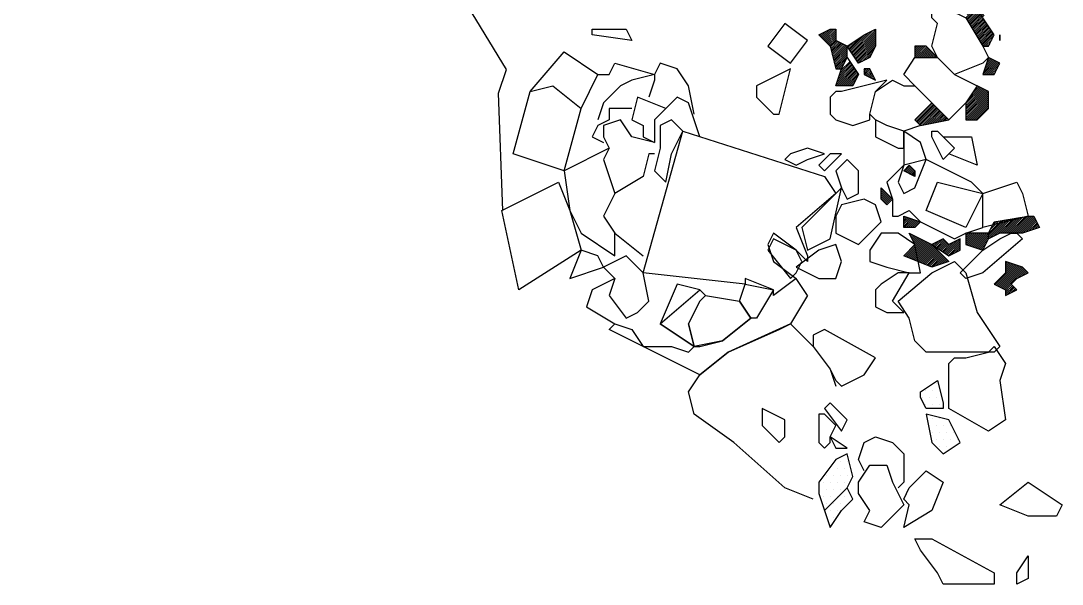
# Model space of a CAD drawing. Header units: metres. Extents: x 2 to 211, y -2073 to -1659.
# Drawn here: x 27 to 211, y -2073 to -1973.5 of the extents above; entities that cross this region are included whole.
import ezdxf

# ---------------------------------------------------------------- set-up
doc = ezdxf.new("R2010")
doc.units = ezdxf.units.M
doc.header["$LTSCALE"] = 25
doc.header["$MEASUREMENT"] = 0
doc.layers.get('0').update_dxf_attribs({"linetype": 'CONTINUOUS'})
for name, color, linetype in [('BEFUND', 1, 'CONTINUOUS'), ('KNOCHEN', 2, 'CONTINUOUS'), ('KNOCHENSCHRAFF', 2, 'CONTINUOUS'), ('STEINE', 4, 'CONTINUOUS'), ('STEINESCHRAFF', 4, 'CONTINUOUS')]:
    doc.layers.add(name, color=color, linetype=linetype)

# ---------------------------------------------------------------- blocks, each defined once
blk = doc.blocks.new('*X0')
at = {"color": 0}
for p, q in [((168.15, -1976.15), (168.6, -1975.7)), ((168.33, -1976.33), (169.31, -1975.35)), ((168.5, -1976.5), (170.01, -1975)), ((168.68, -1976.68), (170.36, -1975)), ((168.86, -1976.86), (170.72, -1975)), ((169.03, -1977.03), (171, -1975.07)), ((169.21, -1977.21), (171, -1975.42)), ((173.57, -1978.86), (176.87, -1975.57)), ((173.71, -1979.07), (177.57, -1975.21)), ((173.86, -1979.28), (178, -1975.14)), ((174, -1979.5), (178, -1975.49)), ((169.39, -1977.39), (171, -1975.78)), ((169.56, -1977.56), (171, -1976.13)), ((169.74, -1977.74), (171, -1976.48)), ((169.92, -1977.92), (171, -1976.84)), ((170.04, -1978.15), (171.13, -1977.06)), ((170.11, -1978.44), (171.36, -1977.18)), ((170.18, -1978.72), (171.6, -1977.3)), ((170.25, -1979), (171.83, -1977.42)), ((170.32, -1979.28), (172.07, -1977.53)), ((173.15, -1978.22), (174.12, -1977.26)), ((173.29, -1978.44), (175.18, -1976.55)), ((173.43, -1978.65), (176.16, -1975.92)), ((174.14, -1979.71), (178, -1975.85)), ((174.28, -1979.92), (178, -1976.2)), ((174.42, -1980.13), (178, -1976.55)), ((174.56, -1980.34), (178, -1976.91)), ((174.7, -1980.56), (178, -1977.26)), ((170.39, -1979.57), (172.31, -1977.65)), ((170.46, -1979.85), (172.54, -1977.77)), ((170.53, -1980.13), (172.78, -1977.89)), ((170.6, -1980.42), (173, -1978.02)), ((170.67, -1980.7), (173, -1978.37)), ((170.75, -1980.98), (173, -1978.73)), ((170.82, -1981.26), (173, -1979.08)), ((173.01, -1978.01), (173.06, -1977.96)), ((174.85, -1980.77), (178, -1977.62)), ((174.99, -1980.98), (178, -1977.97)), ((175.64, -1980.68), (177.68, -1978.64)), ((176.35, -1980.32), (177.32, -1979.35)), ((185, -1979.81), (186.81, -1978)), ((185, -1979.45), (186.45, -1978)), ((185, -1979.1), (186.1, -1978)), ((185, -1978.75), (185.75, -1978)), ((185, -1978.39), (185.39, -1978)), ((185, -1978.04), (185.04, -1978)), ((185.16, -1980), (187.08, -1978.08)), ((185.51, -1980), (187.26, -1978.26)), ((185.87, -1980), (187.43, -1978.43)), ((186.22, -1980), (187.61, -1978.61)), ((186.58, -1980), (187.79, -1978.79)), ((186.93, -1980), (187.96, -1978.96)), ((187.28, -1980), (188.14, -1979.14)), ((187.64, -1980), (188.32, -1979.32)), ((170.89, -1981.55), (173, -1979.43)), ((170.96, -1981.83), (173, -1979.79)), ((171.14, -1982), (172.86, -1980.28)), ((171.49, -1982), (172.51, -1980.99)), ((171.55, -1983.36), (173.76, -1981.14)), ((171.72, -1982.83), (173.62, -1980.93)), ((171.9, -1982.3), (173.48, -1980.72)), ((187.99, -1980), (188.49, -1979.49)), ((188.34, -1980), (188.67, -1979.67)), ((188.7, -1980), (188.85, -1979.85)), ((197.01, -1983), (199.34, -1980.67)), ((197.17, -1982.48), (199.1, -1980.55)), ((197.35, -1981.95), (198.87, -1980.43)), ((197.36, -1983), (199.58, -1980.79)), ((197.53, -1981.42), (198.63, -1980.32)), ((197.7, -1980.89), (198.4, -1980.2)), ((197.72, -1983), (199.81, -1980.91)), ((197.88, -1980.36), (198.16, -1980.08)), ((198.07, -1983), (199.93, -1981.14)), ((171.02, -1984.95), (174.19, -1981.78)), ((171.19, -1984.42), (174.05, -1981.57)), ((171.32, -1985), (174.33, -1981.99)), ((171.37, -1983.89), (173.9, -1981.36)), ((171.68, -1985), (174.47, -1982.21)), ((171.85, -1982), (172.15, -1981.69)), ((172.03, -1985), (174.61, -1982.42)), ((172.38, -1985), (174.75, -1982.63)), ((172.74, -1985), (174.89, -1982.84)), ((176, -1982.8), (176.8, -1982)), ((176, -1982.44), (176.44, -1982)), ((176, -1982.09), (176.09, -1982)), ((176.1, -1983.05), (177.05, -1982.1)), ((176.34, -1983.17), (177.17, -1982.34)), ((176.57, -1983.29), (177.29, -1982.57)), ((176.81, -1983.4), (177.4, -1982.81)), ((177.04, -1983.52), (177.52, -1983.04)), ((198.42, -1983), (199.58, -1981.85)), ((198.78, -1983), (199.22, -1982.56)), ((173.09, -1985), (174.91, -1983.18)), ((173.44, -1985), (174.56, -1983.89)), ((173.8, -1985), (174.2, -1984.59)), ((177.28, -1983.64), (177.64, -1983.28)), ((177.51, -1983.76), (177.76, -1983.51)), ((177.75, -1983.88), (177.88, -1983.75)), ((177.99, -1983.99), (177.99, -1983.99)), ((194, -1988.13), (196.75, -1985.38)), ((194, -1988.49), (196.99, -1985.5)), ((194, -1988.84), (197.23, -1985.61)), ((194, -1989.19), (197.46, -1985.73)), ((194, -1989.55), (197.7, -1985.85)), ((194, -1989.9), (197.93, -1985.97)), ((194, -1990.25), (198, -1986.25)), ((194, -1990.61), (198, -1986.61)), ((194.44, -1987.33), (196.52, -1985.26)), ((195.15, -1986.27), (196.28, -1985.14)), ((195.86, -1985.21), (196.05, -1985.02)), ((185.06, -1991.06), (188.06, -1988.06)), ((185.24, -1991.24), (188.24, -1988.24)), ((185.41, -1991.41), (188.41, -1988.41)), ((194, -1990.96), (198, -1986.96)), ((194.31, -1991), (198, -1987.31)), ((194.67, -1991), (198, -1987.67)), ((195.02, -1991), (198, -1988.02)), ((195.37, -1991), (198, -1988.37)), ((185.59, -1991.59), (188.59, -1988.59)), ((185.77, -1991.77), (188.77, -1988.77)), ((185.94, -1991.94), (188.94, -1988.94)), ((186.3, -1991.94), (189.12, -1989.12)), ((186.74, -1991.85), (189.3, -1989.3)), ((187.19, -1991.76), (189.47, -1989.47)), ((187.63, -1991.67), (189.65, -1989.65)), ((188.07, -1991.59), (189.83, -1989.83)), ((188.51, -1991.5), (190.01, -1990.01)), ((188.95, -1991.41), (190.18, -1990.18)), ((189.4, -1991.32), (190.36, -1990.36)), ((195.73, -1991), (198, -1988.73)), ((189.84, -1991.23), (190.54, -1990.54)), ((190.28, -1991.14), (190.71, -1990.71)), ((190.72, -1991.06), (190.89, -1990.89)), ((183.13, -2000.06), (184.1, -1999.1)), ((183.36, -2000.18), (184.27, -1999.27)), ((183.6, -2000.3), (184.45, -1999.45)), ((183.84, -2000.42), (184.63, -1999.63)), ((184.07, -2000.54), (184.8, -1999.8)), ((184.31, -2000.65), (184.98, -1999.98)), ((184.54, -2000.77), (185, -2000.31)), ((184.78, -2000.89), (185, -2000.67)), ((179, -2003.13), (179.07, -2003.07)), ((179, -2003.49), (179.24, -2003.24)), ((179, -2003.84), (179.42, -2003.42)), ((179, -2004.19), (179.6, -2003.6)), ((179, -2004.55), (179.77, -2003.77)), ((179, -2004.9), (179.95, -2003.95)), ((179.13, -2005.13), (180.13, -2004.13)), ((179.3, -2005.3), (180.3, -2004.3)), ((179.48, -2005.48), (180.48, -2004.48)), ((179.66, -2005.66), (180.66, -2004.66)), ((179.83, -2005.83), (180.83, -2004.83)), ((183, -2008.32), (183.24, -2008.08)), ((183, -2008.68), (183.51, -2008.17)), ((183, -2009.03), (183.77, -2008.26)), ((183, -2009.38), (184.04, -2008.35)), ((183, -2009.74), (184.3, -2008.43)), ((183.09, -2010), (184.57, -2008.52)), ((183.45, -2010), (184.83, -2008.61)), ((183.8, -2010), (185.1, -2008.7)), ((184.15, -2010), (185.36, -2008.79)), ((195.5, -2013.5), (200.2, -2008.8)), ((195.77, -2013.59), (200.63, -2008.73)), ((196.03, -2013.68), (201.05, -2008.66)), ((198.12, -2011.94), (201.47, -2008.59)), ((198.83, -2011.58), (201.9, -2008.52)), ((199.54, -2011.23), (202.32, -2008.45)), ((200.12, -2011), (202.75, -2008.38)), ((200.48, -2011), (203.17, -2008.3)), ((200.83, -2011), (203.6, -2008.23)), ((201.18, -2011), (204.02, -2008.16)), ((201.54, -2011), (204.44, -2008.09)), ((201.89, -2011), (204.87, -2008.02)), ((202.24, -2011), (205.24, -2008)), ((202.6, -2011), (205.6, -2008)), ((202.95, -2011), (205.95, -2008)), ((203.3, -2011), (206.1, -2008.2)), ((203.66, -2011), (206.22, -2008.44)), ((204.02, -2010.99), (206.34, -2008.67)), ((184.51, -2010), (185.63, -2008.88)), ((184.86, -2010), (185.89, -2008.96)), ((198.35, -2010.3), (199.78, -2008.87)), ((198.71, -2009.59), (199.35, -2008.94)), ((204.55, -2010.82), (206.46, -2008.91)), ((205.08, -2010.64), (206.57, -2009.15)), ((205.61, -2010.46), (206.69, -2009.38)), ((206.14, -2010.29), (206.81, -2009.62)), ((206.67, -2010.11), (206.93, -2009.85)), ((183.03, -2015.01), (186.03, -2012.01)), ((183.28, -2015.11), (186.26, -2012.13)), ((183.53, -2015.21), (186.5, -2012.25)), ((183.79, -2015.31), (186.73, -2012.37)), ((184.04, -2015.42), (186.97, -2012.49)), ((184.07, -2011.14), (184.14, -2011.07)), ((184.19, -2011.38), (184.38, -2011.19)), ((184.31, -2011.61), (184.61, -2011.31)), ((184.42, -2011.85), (184.85, -2011.42)), ((184.54, -2012.08), (185.08, -2011.54)), ((184.66, -2012.32), (185.32, -2011.66)), ((184.78, -2012.56), (185.56, -2011.78)), ((184.9, -2012.79), (185.79, -2011.9)), ((188.35, -2013.23), (189.15, -2012.42)), ((188.56, -2013.37), (189.86, -2012.07)), ((188.77, -2013.51), (190.14, -2012.14)), ((188.98, -2013.66), (190.32, -2012.32)), ((189.19, -2013.8), (190.5, -2012.5)), ((190.26, -2014.5), (192.52, -2012.24)), ((190.47, -2014.64), (193, -2012.11)), ((190.68, -2014.79), (193, -2012.47)), ((194, -2011.11), (194.11, -2011)), ((194, -2011.47), (194.47, -2011)), ((194, -2011.82), (194.82, -2011)), ((194, -2012.17), (195.17, -2011)), ((194, -2012.53), (195.53, -2011)), ((194, -2012.88), (195.88, -2011)), ((194.18, -2013.06), (196.23, -2011)), ((194.44, -2013.15), (196.59, -2011)), ((194.71, -2013.24), (196.94, -2011)), ((194.97, -2013.32), (197.29, -2011)), ((195.24, -2013.41), (197.65, -2011)), ((196.3, -2013.77), (197.94, -2012.12)), ((184.29, -2015.52), (187.21, -2012.6)), ((184.54, -2015.62), (187.44, -2012.72)), ((184.8, -2015.72), (187.68, -2012.84)), ((185.05, -2015.82), (187.91, -2012.96)), ((185.3, -2015.92), (188.11, -2013.11)), ((185.55, -2016.02), (188.29, -2013.29)), ((185.81, -2016.12), (188.47, -2013.47)), ((186.06, -2016.22), (188.64, -2013.64)), ((186.31, -2016.33), (188.82, -2013.82)), ((186.57, -2016.43), (189, -2014)), ((186.82, -2016.53), (189.17, -2014.17)), ((188.13, -2013.09), (188.45, -2012.78)), ((189.41, -2013.94), (190.67, -2012.67)), ((189.62, -2014.08), (190.85, -2012.85)), ((189.83, -2014.22), (191.1, -2012.95)), ((190.04, -2014.36), (191.81, -2012.59)), ((190.89, -2014.93), (193, -2012.82)), ((191.35, -2014.83), (193, -2013.17)), ((192.05, -2014.47), (193, -2013.53)), ((192.76, -2014.12), (193, -2013.88)), ((196.56, -2013.85), (197.58, -2012.83)), ((196.83, -2013.94), (197.23, -2013.54)), ((187.07, -2016.63), (189.35, -2014.35)), ((187.32, -2016.73), (189.53, -2014.53)), ((187.58, -2016.83), (189.7, -2014.7)), ((187.83, -2016.93), (189.88, -2014.88)), ((188.17, -2016.94), (190.06, -2015.06)), ((188.7, -2016.77), (190.23, -2015.23)), ((189.23, -2016.59), (190.41, -2015.41)), ((189.76, -2016.41), (190.59, -2015.59)), ((190.29, -2016.24), (190.76, -2015.76)), ((190.82, -2016.06), (190.94, -2015.94)), ((201, -2016.13), (201.1, -2016.03)), ((201, -2016.49), (201.37, -2016.12)), ((199.17, -2020.08), (202.69, -2016.56)), ((199.41, -2020.2), (202.96, -2016.65)), ((199.64, -2020.32), (203.22, -2016.74)), ((199.88, -2020.44), (203.49, -2016.83)), ((200.11, -2020.56), (203.75, -2016.92)), ((200.35, -2020.67), (204.01, -2017.01)), ((200.58, -2020.79), (204.19, -2017.19)), ((200.82, -2020.91), (204.36, -2017.36)), ((201, -2016.84), (201.63, -2016.21)), ((201, -2017.19), (201.9, -2016.3)), ((201, -2017.55), (202.16, -2016.39)), ((201, -2017.9), (202.43, -2016.48)), ((203.17, -2018.92), (204.54, -2017.54)), ((203.87, -2018.56), (204.72, -2017.72)), ((204.58, -2018.21), (204.9, -2017.9)), ((201, -2021.08), (202.04, -2020.04)), ((201, -2021.44), (202.22, -2020.22)), ((201, -2021.79), (202.4, -2020.4)), ((201.29, -2021.86), (202.57, -2020.57)), ((201.99, -2021.5), (202.75, -2020.75)), ((202.7, -2021.15), (202.93, -2020.93))]:
    blk.add_line(p, q, dxfattribs=at)
blk = doc.blocks.new('*X2')
at = {"color": 0}
for p, q in [((197, -1958.26), (197.17, -1958.09)), ((197, -1958.62), (197.41, -1958.21)), ((197, -1958.97), (197.65, -1958.32)), ((197, -1959.32), (197.88, -1958.44)), ((197, -1959.68), (198.12, -1958.56)), ((197, -1960.03), (198.35, -1958.68)), ((197, -1960.38), (198.59, -1958.79)), ((197, -1960.74), (198.82, -1958.91)), ((197, -1961.09), (199, -1959.09)), ((196.14, -1963.72), (199, -1960.86)), ((196.5, -1963.01), (199, -1960.5)), ((196.85, -1962.3), (199, -1960.15)), ((197, -1961.44), (199, -1959.44)), ((197, -1961.8), (199, -1959.8)), ((196.14, -1964.07), (199.21, -1961)), ((196.38, -1964.19), (199.56, -1961)), ((196.61, -1964.31), (199.92, -1961)), ((196.85, -1964.42), (200.18, -1961.09)), ((197.08, -1964.54), (200.42, -1961.21)), ((197.32, -1964.66), (200.65, -1961.33)), ((197.56, -1964.78), (200.89, -1961.44)), ((197.79, -1964.9), (201.12, -1961.56)), ((200.08, -1962.96), (201.36, -1961.68)), ((200.79, -1962.61), (201.6, -1961.8)), ((201.49, -1962.25), (201.83, -1961.92)), ((177.51, -1966.43), (179.3, -1964.65)), ((177.6, -1965.99), (179.06, -1964.53)), ((177.69, -1965.55), (178.83, -1964.41)), ((177.78, -1965.11), (178.59, -1964.3)), ((177.87, -1964.67), (178.36, -1964.18)), ((177.96, -1964.22), (178.12, -1964.06)), ((174.28, -1968.61), (176.56, -1966.33)), ((174.37, -1968.17), (176.73, -1965.8)), ((174.46, -1967.72), (176.91, -1965.27)), ((174.54, -1967.28), (176.83, -1965)), ((174.63, -1966.84), (176.47, -1965)), ((174.72, -1966.4), (176.12, -1965)), ((174.81, -1965.96), (175.77, -1965)), ((174.9, -1965.52), (175.41, -1965)), ((174.99, -1965.07), (175.06, -1965)), ((177.05, -1969.02), (180.53, -1965.53)), ((177.07, -1968.64), (180.36, -1965.36)), ((177.16, -1968.2), (180.18, -1965.18)), ((177.25, -1967.76), (180, -1965)), ((177.28, -1969.14), (180.71, -1965.71)), ((177.34, -1967.32), (179.77, -1964.88)), ((177.42, -1966.88), (179.53, -1964.77)), ((177.52, -1969.26), (180.89, -1965.89)), ((177.75, -1969.38), (181.06, -1966.06)), ((177.99, -1969.49), (181.24, -1966.24)), ((178.22, -1969.61), (181.42, -1966.42)), ((174.01, -1969.93), (176.03, -1967.92)), ((174.1, -1969.49), (176.2, -1967.39)), ((174.19, -1969.05), (176.38, -1966.86)), ((178.46, -1969.73), (181.6, -1966.6)), ((178.7, -1969.85), (181.77, -1966.77)), ((178.93, -1969.97), (181.95, -1966.95)), ((179.5, -1969.75), (181.75, -1967.5)), ((180.01, -1971.01), (184.02, -1967)), ((180.19, -1971.19), (184.37, -1967)), ((180.21, -1969.4), (181.4, -1968.21)), ((180.33, -1970.33), (183.67, -1967)), ((180.36, -1971.36), (184.73, -1967)), ((180.54, -1971.54), (185.08, -1967)), ((180.69, -1969.62), (183.31, -1967)), ((180.72, -1971.72), (185.43, -1967)), ((180.89, -1971.89), (185.79, -1967)), ((181.04, -1968.92), (182.96, -1967)), ((181.4, -1968.21), (182.6, -1967)), ((181.75, -1967.5), (182.25, -1967)), ((183.18, -1969.96), (186.07, -1967.07)), ((183.62, -1969.88), (186.25, -1967.25)), ((184.06, -1969.79), (186.42, -1967.42)), ((184.5, -1969.7), (186.6, -1967.6)), ((184.94, -1969.61), (186.78, -1967.78)), ((185.38, -1969.52), (186.95, -1967.95)), ((185.83, -1969.43), (187.13, -1968.13)), ((186.27, -1969.35), (187.31, -1968.31)), ((180.92, -1969.04), (181.04, -1968.92)), ((186.71, -1969.26), (187.48, -1968.48)), ((187.15, -1969.17), (187.66, -1968.66)), ((187.59, -1969.08), (187.84, -1968.84)), ((194.04, -1972.89), (196.93, -1970)), ((194.11, -1973.18), (197.14, -1970.14)), ((194.21, -1972.36), (196.58, -1970)), ((194.39, -1971.83), (196.22, -1970)), ((194.57, -1971.3), (195.87, -1970)), ((194.74, -1970.77), (195.51, -1970)), ((194.92, -1970.24), (195.16, -1970)), ((194.24, -1973.4), (197.32, -1970.32)), ((194.37, -1973.62), (197.49, -1970.49)), ((194.5, -1973.84), (197.67, -1970.67)), ((194.64, -1974.06), (197.85, -1970.85)), ((194.77, -1974.28), (197.95, -1971.1)), ((194.9, -1974.5), (197.6, -1971.81)), ((195.03, -1974.72), (197.24, -1972.51)), ((195.17, -1974.94), (197.04, -1973.07)), ((195.3, -1975.17), (197.19, -1973.28)), ((195.43, -1975.39), (197.33, -1973.49)), ((195.56, -1975.61), (197.47, -1973.7)), ((195.7, -1975.83), (197.61, -1973.91)), ((195.83, -1976.05), (197.75, -1974.13)), ((195.96, -1976.27), (197.89, -1974.34)), ((196.09, -1976.49), (198.03, -1974.55)), ((196.23, -1976.71), (198.18, -1974.76)), ((196.36, -1976.93), (198.32, -1974.98)), ((196.49, -1977.15), (198.46, -1975.19)), ((196.62, -1977.37), (198.6, -1975.4)), ((196.76, -1977.6), (198.74, -1975.61)), ((196.89, -1977.82), (198.88, -1975.82)), ((197.06, -1978), (198.94, -1976.12)), ((197.41, -1978), (198.59, -1976.83)), ((197.77, -1978), (198.23, -1977.54))]:
    blk.add_line(p, q, dxfattribs=at)
blk = doc.blocks.new('*X14')
at = {"color": 0}
for p, q in [((131.25, -1955), (131.25, -1955)), ((129.375, -1956.25), (129.375, -1956.25)), ((130.625, -1956.25), (130.625, -1956.25)), ((131.875, -1956.25), (131.875, -1956.25)), ((199.375, -1956.25), (199.375, -1956.25)), ((200.625, -1956.25), (200.625, -1956.25)), ((201.875, -1956.25), (201.875, -1956.25)), ((130, -1957.5), (130, -1957.5)), ((197.5, -1957.5), (197.5, -1957.5)), ((198.75, -1957.5), (198.75, -1957.5)), ((200, -1957.5), (200, -1957.5)), ((188.75, -2037.5), (188.75, -2037.5)), ((186.25, -2040), (186.25, -2040)), ((186.875, -2038.75), (186.875, -2038.75)), ((187.5, -2040), (187.5, -2040)), ((188.125, -2038.75), (188.125, -2038.75)), ((188.75, -2040), (188.75, -2040)), ((189.375, -2038.75), (189.375, -2038.75)), ((186.875, -2041.25), (186.875, -2041.25)), ((188.125, -2041.25), (188.125, -2041.25)), ((189.375, -2041.25), (189.375, -2041.25)), ((188.125, -2043.75), (188.125, -2043.75)), ((189.375, -2043.75), (189.375, -2043.75)), ((187.5, -2045), (187.5, -2045)), ((188.75, -2045), (188.75, -2045)), ((190, -2045), (190, -2045)), ((191.25, -2045), (191.25, -2045)), ((188.125, -2046.25), (188.125, -2046.25)), ((189.375, -2046.25), (189.375, -2046.25)), ((190.625, -2046.25), (190.625, -2046.25)), ((191.875, -2046.25), (191.875, -2046.25)), ((188.75, -2047.5), (188.75, -2047.5)), ((189.375, -2048.75), (189.375, -2048.75)), ((190, -2047.5), (190, -2047.5)), ((190.625, -2048.75), (190.625, -2048.75)), ((191.25, -2047.5), (191.25, -2047.5)), ((192.5, -2047.5), (192.5, -2047.5)), ((170, -2052.5), (170, -2052.5)), ((171.25, -2052.5), (171.25, -2052.5)), ((171.875, -2051.25), (171.875, -2051.25)), ((172.5, -2052.5), (172.5, -2052.5)), ((173.125, -2051.25), (173.125, -2051.25)), ((169.375, -2053.75), (169.375, -2053.75)), ((170.625, -2053.75), (170.625, -2053.75)), ((171.875, -2053.75), (171.875, -2053.75)), ((173.125, -2053.75), (173.125, -2053.75)), ((168.125, -2056.25), (168.125, -2056.25)), ((168.75, -2055), (168.75, -2055)), ((169.375, -2056.25), (169.375, -2056.25)), ((170, -2055), (170, -2055)), ((170.625, -2056.25), (170.625, -2056.25)), ((171.25, -2055), (171.25, -2055)), ((171.875, -2056.25), (171.875, -2056.25)), ((172.5, -2055), (172.5, -2055)), ((168.75, -2057.5), (168.75, -2057.5)), ((170, -2057.5), (170, -2057.5)), ((171.25, -2057.5), (171.25, -2057.5)), ((172.5, -2057.5), (172.5, -2057.5)), ((169.375, -2058.75), (169.375, -2058.75)), ((170, -2060), (170, -2060)), ((170.625, -2058.75), (170.625, -2058.75)), ((171.25, -2060), (171.25, -2060)), ((171.875, -2058.75), (171.875, -2058.75)), ((173.125, -2058.75), (173.125, -2058.75)), ((170.625, -2061.25), (170.625, -2061.25)), ((170, -2062.5), (170, -2062.5))]:
    blk.add_line(p, q, dxfattribs=at)

msp = doc.modelspace()

# ---------------------------------------------------------------- linework, layer by layer
at = {"layer": 'BEFUND'}
msp.add_lwpolyline([(112.21, -2006.98), (111.41, -1986.27), (112.82, -1982.12), (106.79, -1972.14), (92.13, -1965.74), (72.64, -1960.28), (54.76, -1953.88), (41.3, -1948.23), (27.04, -1941.27)], dxfattribs=at)
at = {"layer": 'KNOCHEN'}
for points in [[(197, -1978), (198, -1978), (199, -1976), (197, -1973), (196, -1971), (194, -1973), (194, -1973)], [(185, -1980), (185, -1980), (189, -1980), (189, -1980), (187, -1978), (185, -1978)], [(175, -1983), (174, -1985), (172, -1985), (171, -1985), (172, -1982), (173, -1980)], [(197, -1983), (199, -1983), (200, -1981), (198, -1980)], [(176, -1983), (178, -1984), (177, -1982), (176, -1982)], [(194, -1988), (194, -1991), (196, -1991), (198, -1989), (198, -1986), (196, -1985)], [(185, -1991), (186, -1992), (191, -1991), (188, -1988)], [(185, -2001), (183, -2000), (184, -1999), (185, -2000)], [(180, -2006), (179, -2005), (179, -2003), (181, -2005)], [(185, -2010), (183, -2010), (183, -2008), (186, -2009)], [(188, -2017), (183, -2015), (185, -2013), (184, -2011), (188, -2013), (191, -2016)], [(191, -2013), (190, -2012), (188, -2013), (191, -2015), (193, -2014), (193, -2012)], [(194, -2013), (197, -2014), (198, -2012), (198, -2011), (194, -2011)], [(199, -2020), (201, -2021), (201, -2022), (203, -2021), (202, -2020), (203, -2019), (205, -2018), (204, -2017), (201, -2016), (201, -2017), (201, -2018)]]:
    msp.add_lwpolyline(points, close=True, dxfattribs=at)
for points in [[(170, -1978), (168, -1976), (170, -1975), (171, -1975), (171, -1977)], [(173, -1978), (176, -1976), (178, -1975), (178, -1978), (177, -1980), (175, -1981), (173, -1978)], [(173, -1980), (173, -1978), (171, -1977), (170, -1978), (171, -1982), (172, -1982)], [(198, -2011), (199, -2009), (205, -2008), (206, -2008), (207, -2010), (204, -2011), (200, -2011), (198, -2012)]]:
    msp.add_lwpolyline(points, dxfattribs=at)
at = {"layer": 'STEINE'}
for points in [[(189, -1980), (188, -1978), (189, -1974), (188, -1973), (188, -1971), (188, -1970), (194, -1973), (197, -1978), (198, -1980), (197, -1981), (192, -1983)], [(117, -1986), (123, -1979), (129, -1983)], [(123, -2000), (126, -1989), (129, -1983), (131, -1983), (132, -1981), (139, -1983)], [(146, -1990), (145, -1985), (143, -1982), (140, -1981), (139, -1983), (139, -1984), (138, -1987)], [(139, -1983), (135, -1984), (133, -1985), (130, -1988), (129, -1991)], [(123, -2000), (114, -1997), (117, -1986), (121, -1985), (126, -1989)], [(141, -1989), (136, -1987), (135, -1991), (137, -1992), (137, -1994), (139, -1995)], [(147, -1994), (145, -1988), (143, -1987), (139, -1991), (139, -1993), (139, -1995)], [(135, -1989), (132, -1989), (131, -1989), (131, -1991), (129, -1992), (128, -1994), (130, -1995)], [(139, -1995), (135, -1994), (133, -1991), (130, -1992), (130, -1994), (131, -1996), (130, -1998), (130, -1998), (131, -2001), (132, -2004)], [(178, -1991), (178, -1994), (182, -1996), (183, -1996), (183, -1993)], [(191, -1997), (190, -1998), (188, -1994), (188, -1993), (189, -1993), (190, -1994)], [(131, -1996), (123, -2000), (124, -2007), (126, -2011), (132, -2015), (132, -2011)], [(139, -1997), (138, -1997), (137, -2001), (132, -2004), (130, -2008), (132, -2011), (137, -2015)], [(126, -2014), (115, -2021), (112, -2007), (122, -2002), (124, -2007), (126, -2014)], [(132, -2019), (128, -2021), (127, -2024), (132, -2027), (135, -2028), (137, -2031), (142, -2031), (145, -2032), (146, -2031), (146, -2031), (140, -2027), (140, -2027), (147, -2021), (148, -2022), (147, -2023), (145, -2027), (146, -2031), (147, -2031), (151, -2030), (151, -2030), (156, -2026), (154, -2023)], [(166, -2022), (164, -2019)], [(148, -2022), (147, -2021), (143, -2020), (140, -2027)], [(166, -2022), (163, -2027), (163, -2027), (152, -2032), (147, -2036), (147, -2036), (139, -2032), (135, -2030), (131, -2028), (132, -2027)], [(140, -2027), (146, -2031)], [(167, -2058), (162, -2056), (153, -2048), (146, -2043), (145, -2039), (147, -2036), (152, -2032), (161, -2028), (163, -2027), (167, -2031), (170, -2035), (171, -2038)], [(176, -2053), (175, -2051), (176, -2048), (178, -2047), (181, -2048), (183, -2050), (183, -2053), (183, -2055), (182, -2056)]]:
    msp.add_lwpolyline(points, dxfattribs=at)
for points in [[(128, -1976), (128, -1975), (134, -1975), (135, -1977)], [(159, -1978), (163, -1981), (166, -1977), (162, -1974)], [(200, -1977), (200, -1976)], [(183, -1983), (185, -1980), (189, -1980), (192, -1983), (196, -1985), (194, -1988), (191, -1991), (188, -1988), (185, -1985)], [(157, -1987), (160, -1990), (161, -1990), (163, -1982), (157, -1985)], [(171, -1986), (170, -1987), (170, -1990), (171, -1991), (174, -1992), (177, -1991), (177, -1990), (178, -1986), (180, -1984), (172, -1986)], [(178, -1991), (177, -1990), (178, -1986), (181, -1984), (183, -1985), (185, -1985), (188, -1988), (185, -1991), (186, -1992), (183, -1993), (180, -1992)], [(144, -1993), (142, -1991), (140, -1992), (140, -1996), (139, -2000), (141, -2002), (142, -1997)], [(137, -2018), (144, -1993), (169, -2001), (171, -2004), (164, -2010), (166, -2015), (166, -2016), (164, -2014), (160, -2011), (159, -2013), (160, -2016), (164, -2019), (160, -2022), (160, -2021), (155, -2019), (155, -2020)], [(183, -1993), (183, -1999), (182, -2002), (183, -2004), (185, -2003), (187, -1998), (186, -1995)], [(191, -1997), (192, -1996), (190, -1994), (195, -1994), (196, -1999)], [(169, -1997), (166, -1996), (163, -1997), (162, -1998), (164, -1999), (166, -1998)], [(169, -2000), (172, -1997), (170, -1997), (168, -1999), (169, -2000)], [(173, -2005), (175, -2004), (175, -2001), (175, -2000), (173, -1998), (171, -2000), (172, -2003)], [(197, -2010), (197, -2004), (195, -2002), (187, -1998), (183, -1999), (180, -2002), (181, -2005), (181, -2008), (182, -2008), (184, -2007), (186, -2009), (190, -2011), (192, -2012), (194, -2011)], [(166, -2014), (170, -2012), (172, -2003), (168, -2007), (165, -2010)], [(187, -2007), (189, -2002), (193, -2003), (197, -2004), (195, -2008), (194, -2010)], [(197, -2010), (197, -2004), (203, -2002), (204, -2004), (205, -2008)], [(171, -2011), (175, -2013), (179, -2009), (178, -2006), (176, -2005), (172, -2006), (171, -2008)], [(159, -2014), (163, -2019), (164, -2018), (165, -2016), (164, -2014), (160, -2012), (159, -2014)], [(185, -2013), (182, -2011), (179, -2011), (177, -2014), (177, -2016), (180, -2017), (184, -2018), (186, -2018)], [(204, -2012), (197, -2018), (194, -2019), (193, -2018), (197, -2014), (200, -2012), (202, -2011), (203, -2011)], [(130, -2017), (129, -2015), (126, -2014), (124, -2019)], [(164, -2017), (168, -2019), (171, -2019), (172, -2016), (171, -2013), (168, -2014)], [(137, -2018), (134, -2015), (130, -2017), (132, -2019), (131, -2022), (134, -2026), (136, -2025), (138, -2023)], [(200, -2031), (199, -2032), (187, -2032), (185, -2030), (184, -2026), (182, -2023), (188, -2018), (192, -2016), (194, -2018), (196, -2025)], [(184, -2018), (182, -2018), (179, -2020), (178, -2021), (178, -2024), (180, -2025), (183, -2025), (181, -2023)], [(156, -2026), (154, -2023), (155, -2020), (160, -2021), (157, -2026)], [(146, -2031), (145, -2027), (147, -2023), (148, -2022), (154, -2023), (156, -2026), (151, -2030)], [(167, -2029), (167, -2031), (170, -2035), (171, -2037), (172, -2038), (176, -2036), (178, -2033), (169, -2028)], [(198, -2046), (191, -2042), (191, -2034), (192, -2033), (194, -2033), (198, -2032), (199, -2031), (201, -2034), (200, -2037), (201, -2044)], [(186, -2039), (189, -2037), (190, -2041), (190, -2042), (187, -2042), (186, -2040)], [(172, -2046), (173, -2044), (170, -2041), (169, -2042)], [(161, -2048), (162, -2047), (162, -2044), (158, -2042), (158, -2045)], [(168, -2048), (169, -2049), (170, -2048), (170, -2047), (171, -2045), (169, -2043), (168, -2043), (168, -2043)], [(191, -2044), (187, -2043), (188, -2048), (190, -2050), (193, -2048)], [(170, -2047), (171, -2049), (173, -2049)], [(169, -2060), (173, -2056), (174, -2054), (173, -2050), (171, -2051), (168, -2055), (168, -2057)], [(183, -2059), (179, -2063), (176, -2062), (177, -2060), (175, -2057), (175, -2055), (177, -2052), (180, -2052), (181, -2055)], [(183, -2063), (184, -2059), (183, -2058), (184, -2056), (187, -2053), (190, -2055), (188, -2060)], [(169, -2060), (170, -2063), (172, -2060), (174, -2058), (173, -2056)], [(210, -2061), (205, -2061), (200, -2059), (205, -2055), (211, -2059)], [(199, -2071), (199, -2073), (190, -2073), (189, -2071), (186, -2067), (185, -2065), (188, -2065)], [(205, -2068), (205, -2072), (203, -2073), (203, -2071)]]:
    msp.add_lwpolyline(points, close=True, dxfattribs=at)

# ---------------------------------------------------------------- block references
at = {"layer": 'KNOCHENSCHRAFF'}
for name in ['*X2', '*X0']:
    msp.add_blockref(name, (0, 0), dxfattribs=at)
at = {"layer": 'STEINESCHRAFF'}
msp.add_blockref('*X14', (0, 0), dxfattribs=at)

doc.saveas('drawing.dxf')
